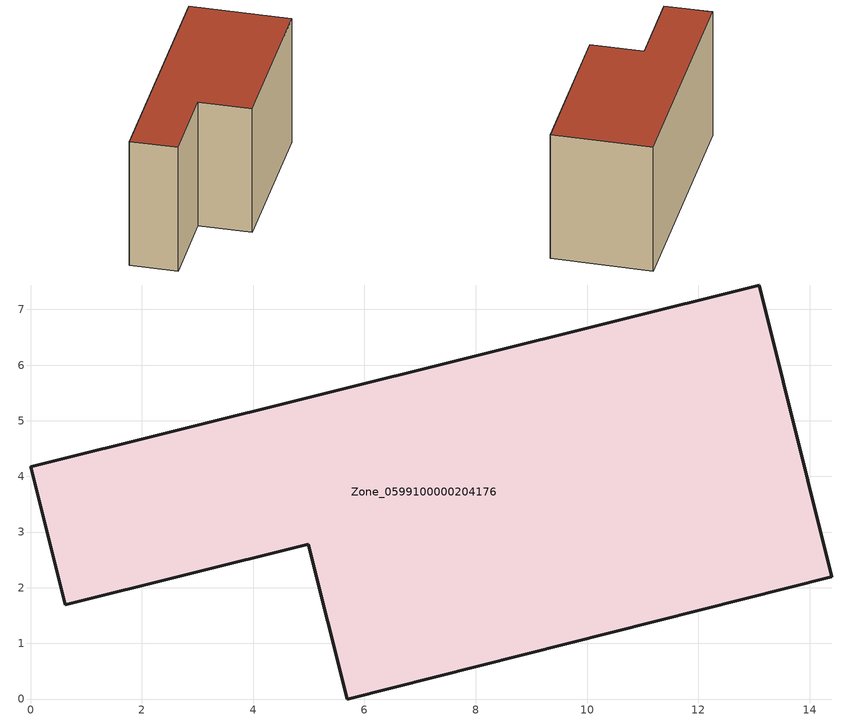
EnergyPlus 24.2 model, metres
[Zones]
Zone_0599100000204176
 floor ground (C_G): 4.99,2.78 0.62,1.69 0,4.17 13.09,7.44 14.4,2.2 5.69,0 z0
 wall outside (C_F): 13.09,7.44 0,4.17 0.62,1.69 4.99,2.78 5.69,0 14.4,2.2 13.09,7.44 z0:7.45
 roof outside (C_R): 5.69,0 14.4,2.2 13.09,7.44 0,4.17 0.62,1.69 4.99,2.78 z7.45
[BUILDING]
Pand.0599100000204176: North Axis=0; Terrain=City; Loads Convergence Tolerance Value=0.04; Temperature Convergence Tolerance Value=0.4; Solar Distribution=FullExterior; Maximum Number of Warmup Days=25; Minimum Number of Warmup Days=1
[Site:Location]
Rotterdam.The.Hague.AP_ZH_NLD Design_Conditions: Latitude=51.96; Longitude=4.45; Time Zone=1; Elevation=-4.5
[SITE:GROUNDTEMPERATURE:BUILDINGSURFACE]
18, 18, 18, 18, 18, 18, 18, 18, 18, 18, 18, 18
[MATERIAL] Thermal Absorptance=0.9; Solar Absorptance=0.7; Visible Absorptance=0.7
Name | Roughness | Thickness | Conductivity | Density | Specific Heat
G.TI.1975-1991 | MediumSmooth | 0.15 | 0.288461 | 540 | 1210
F.TI.1975-1991 | Rough | 0.3 | 0.230769 | 1920 | 840
R.TI.1975-1991 | MediumRough | 0.2 | 0.153846 | 1500 | 1000
[CONSTRUCTION]
C_G: G.TI.1975-1991
C_F: F.TI.1975-1991
C_R: R.TI.1975-1991
[ZONE]
Zone_0599100000204176: Type=1; Multiplier=1; Ceiling Height=Autocalculate; Volume=Autocalculate; Floor Area=autocalculate; Part of Total Floor Area=Yes
[ZONEINFILTRATION:DESIGNFLOWRATE]
Infil_Zone_0599100000204176: Zone or ZoneList or Space or SpaceList=Zone_0599100000204176; Schedule=AlwaysOn; Design Flow Rate Calculation Method=Flow/Area; Flow Rate per Floor Area=0.003; Constant Term Coefficient=1; Temperature Term Coefficient=0; Velocity Term Coefficient=0; Velocity Squared Term Coefficient=0
[HVACTEMPLATE:ZONE:IDEALLOADSAIRSYSTEM]
Zone_0599100000204176: Maximum Heating Supply Air Temperature=50; Minimum Cooling Supply Air Temperature=13; Maximum Heating Supply Air Humidity Ratio=0.0156; Minimum Cooling Supply Air Humidity Ratio=0.0077; Heating Limit=NoLimit; Cooling Limit=NoLimit; Dehumidification Control Type=ConstantSensibleHeatRatio; Cooling Sensible Heat Ratio=0.7; Dehumidification Setpoint=60; Humidification Control Type=None; Humidification Setpoint=30; Outdoor Air Method=None; Outdoor Air Flow Rate per Person=0.00944; Outdoor Air Flow Rate per Zone Floor Area=0; Outdoor Air Flow Rate per Zone=0; Demand Controlled Ventilation Type=None; Outdoor Air Economizer Type=NoEconomizer; Heat Recovery Type=None; Sensible Heat Recovery Effectiveness=0.7; Latent Heat Recovery Effectiveness=0.65
[ZONECONTROL:THERMOSTAT]
ThermostatControl_Zone_0599100000204176: Zone or ZoneList=Zone_0599100000204176; Control Type Schedule=DualSetpointControlType; Control 1=Thermostat_Zone_0599100000204176; Temperature Difference Between Cutout And Setpoint=0
[THERMOSTATSETPOINT:DUALSETPOINT]
Thermostat_Zone_0599100000204176: Heating Setpoint Temperature Schedule=HeatingSetpoint_Zone_0599100000204176; Cooling Setpoint Temperature Schedule=CoolingSetpoint_Zone_0599100000204176
[SCHEDULE:COMPACT]
HeatingSetpoint_Zone_0599100000204176: Through: 12/31, For: AllDays, Until: 24:00, 21
CoolingSetpoint_Zone_0599100000204176: Through: 12/31, For: AllDays, Until: 24:00, 24
DualSetpointControlType: Through: 12/31, For: AllDays, Until: 24:00, 4
AlwaysOn: Through: 12/31, For: AllDays, Until: 24:00, 1
